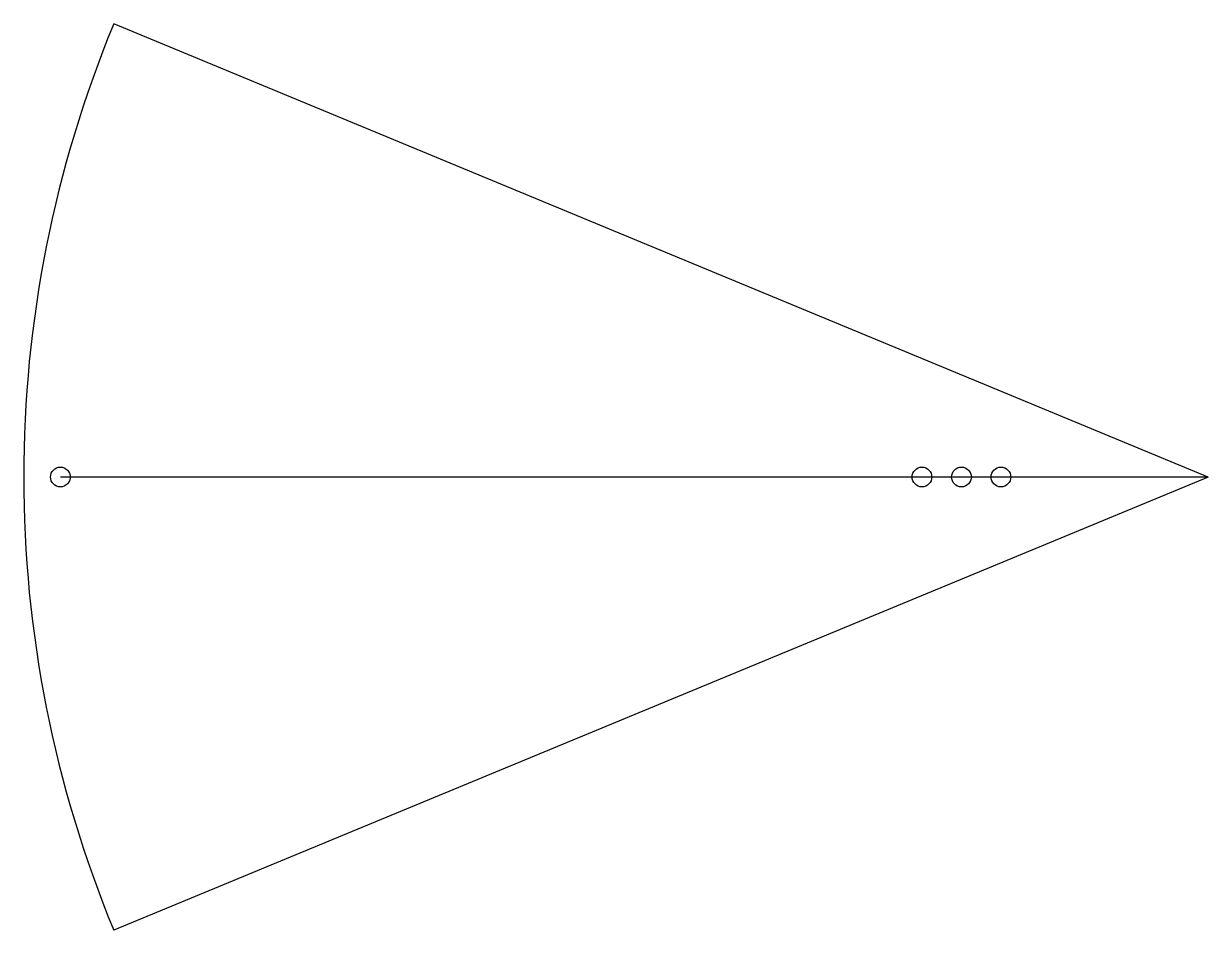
# Model space of a CAD drawing. Header units: millimetres. Extents: x -300 to 0, y -115 to 115.
import ezdxf

# ---------------------------------------------------------------- set-up
doc = ezdxf.new("R2010")
doc.units = ezdxf.units.MM
doc.layers.get('0').update_dxf_attribs({"linetype": 'CONTINUOUS'})

msp = doc.modelspace()

# ---------------------------------------------------------------- linework, layer by layer
for q in [(-277.16, 114.81), (-290.71, 0), (-277.16, -114.81)]:
    msp.add_line((0, 0), q)
for centre in [(-290.71, 0), (-72.51, 0), (-62.51, 0), (-52.51, 0)]:
    msp.add_circle(centre, 2.5)
msp.add_arc((0, 0), 300, 157.5, 202.5)

doc.saveas('drawing.dxf')
